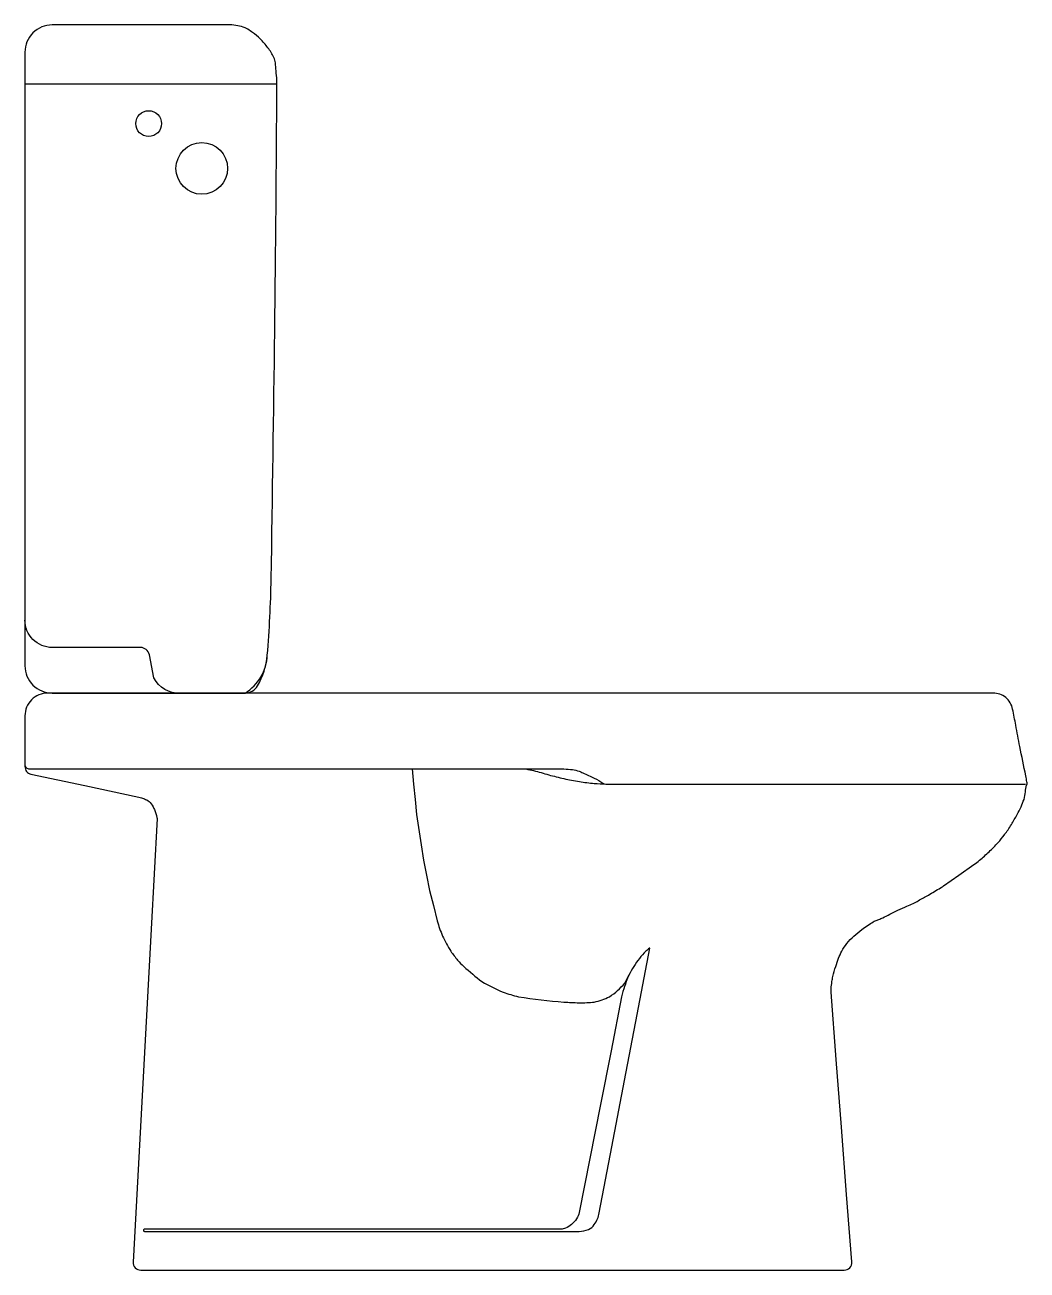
# Model space of a CAD drawing. Extents: x -862.259 to -861.599, y 507.639 to 508.459.
import ezdxf

# ---------------------------------------------------------------- set-up
doc = ezdxf.new("R2010")
doc.units = 0
doc.header["$LTSCALE"] = 50
doc.header["$MEASUREMENT"] = 0
doc.layers.get('0').update_dxf_attribs({"linetype": 'CONTINUOUS'})
doc.layers.add('A-PECAS', color=2, linetype='CONTINUOUS')
doc.layers.add('ESC1-50', color=1, linetype='CONTINUOUS')

# ---------------------------------------------------------------- blocks, each defined once
blk = doc.blocks.new('CP-818-D')
blk.add_arc((0.14367, 0.40633), 0.03099, 301.80864, 357.53609)
at = {"layer": 'A-PECAS'}
for points in [[(0.17463, 0.405, 0.01696), (0.17718, 0.45524, 0.002618), (0.18101, 0.781, 0.000001), (0.18101, 0.7823, 0.01126), (0.18101, 0.7823, 0.00842), (0.18101, 0.78231, 0.000045), (0.18093, 0.78353, 0.002023), (0.18044, 0.78982, 0.002456), (0.18, 0.795, 0.093603), (0.17901, 0.7985, 0.044244), (0.175, 0.805, 0.036238), (0.16998, 0.8108, 0.042651), (0.165, 0.815, 0.018621), (0.16179, 0.81709, 0.035465), (0.16, 0.818, 0.050348), (0.15515, 0.81949, 0.049389), (0.15, 0.82), (0.11761, 0.82), (0.0915, 0.82), (0.05782, 0.82), (0.033, 0.82, 0.198912), (0.02027, 0.81473, 0.198912), (0.015, 0.802), (0.015, 0.74379), (0.015, 0.398, 0.198912), (0.02027, 0.38527, 0.198912), (0.033, 0.38), (0.10218, 0.38), (0.16, 0.38, 0.266418), (0.16819, 0.3847, 0.111589)], [(0.01896, 0.32666), (0.05448, 0.31908), (0.09, 0.3115, -0.027899), (0.09181, 0.31101, -0.018264), (0.0945, 0.31, -0.10894), (0.09742, 0.30795, -0.082013), (0.1, 0.304, -0.013965), (0.10109, 0.30133, -0.028909), (0.1015, 0.3, -0.011443), (0.10197, 0.29789, -0.062864), (0.102, 0.2975), (0.09807, 0.22444), (0.09414, 0.15138), (0.09021, 0.07833), (0.08628, 0.00527, 0.205904), (0.08765, 0.00156, 0.205904), (0.09128, 0), (0.20711, 0), (0.32294, 0), (0.43877, 0), (0.5546, 0, 0.208853), (0.55827, 0.0016, 0.208853), (0.55959, 0.00538), (0.55619, 0.04979), (0.55279, 0.09419), (0.5494, 0.1386), (0.546, 0.183, -0.036932), (0.54599, 0.18535, -0.018479), (0.5465, 0.19, -0.024946), (0.54716, 0.19334, -0.012299), (0.549, 0.2, -0.021587), (0.55088, 0.20536, -0.024048), (0.553, 0.21, -0.049556), (0.55625, 0.21501, -0.042979), (0.561, 0.22, -0.015801), (0.56614, 0.22427, -0.022353), (0.57, 0.227, -0.007807), (0.57375, 0.22933, -0.02443), (0.575, 0.23, -0.030091), (0.57741, 0.23097, 0.028107), (0.58, 0.232, 0.013367), (0.58461, 0.23429, -0.0114), (0.59, 0.237, -0.012062), (0.59591, 0.23963, 0.017321), (0.6, 0.2415, 0.009788), (0.60339, 0.24328, 0.004949), (0.61, 0.247, 0.004446), (0.61802, 0.25172, 0.017578), (0.62, 0.253), (0.63, 0.26), (0.64, 0.267, 0.023446), (0.64376, 0.2699, 0.013276), (0.65, 0.2755, 0.018849), (0.65593, 0.28155, 0.024918), (0.66, 0.2865, 0.004479), (0.66138, 0.2884, 0.005376), (0.6625, 0.29, 0.014583), (0.66468, 0.29341, 0.007746), (0.6685, 0.3, 0.021648), (0.67106, 0.30508, 0.023308), (0.673, 0.31, 0.077991), (0.67388, 0.315, -0.088628), (0.67475, 0.31939, -0.022265), (0.67494, 0.31984, 0.061634), (0.675, 0.32, 0.067517), (0.67503, 0.32042, 0.027266), (0.67492, 0.32144, 0.010095), (0.67418, 0.32541, -0.002071), (0.67026, 0.34472, -0.003933), (0.66756, 0.35891, 0.005295), (0.66552, 0.36945, 0.171286), (0.66096, 0.37705, 0.174415), (0.65276, 0.38), (0.49707, 0.38), (0.34138, 0.38), (0.18569, 0.38), (0.03, 0.38, 0.198912), (0.01939, 0.37561, 0.198912), (0.015, 0.365), (0.015, 0.34827), (0.015, 0.33155, 0.171736), (0.01611, 0.3284, 0.171736)]]:
    blk.add_lwpolyline(points, format="xyb", close=True, dxfattribs=at)
for centre, radius in [((0.0965, 0.755), 0.0085), ((0.1315, 0.7255), 0.017)]:
    blk.add_circle(centre, radius, dxfattribs=at)
at = {"layer": 'ESC1-50'}
blk.add_lwpolyline([(0.18101, 0.781), (0.015, 0.781)], dxfattribs=at)
for points in [[(0.11733, 0.38, -0.302776), (0.1, 0.39), (0.09696, 0.40518, 0.357511), (0.09108, 0.41), (0.033, 0.41, -0.414214), (0.015, 0.428)], [(0.015, 0.333, 0.414214), (0.018, 0.33), (0.1925, 0.33), (0.37, 0.33, -0.03724), (0.37567, 0.32958, -0.04744), (0.38, 0.3285, -0.02109), (0.38246, 0.32752, -0.0067), (0.39, 0.324, -0.039078), (0.39571, 0.32067, 0.137913), (0.39752, 0.32005, 0.009581)], [(0.27, 0.33), (0.271, 0.32), (0.272, 0.31), (0.273, 0.3), (0.276, 0.28), (0.2775, 0.27), (0.2795, 0.26), (0.2815, 0.25), (0.284, 0.24), (0.2865, 0.23, 0.022928), (0.29, 0.22, 0.025878), (0.2955, 0.21, 0.012643), (0.3, 0.204, 0.011611), (0.304, 0.2, 0.018528), (0.316, 0.19, 0.037881), (0.33, 0.183, 0.014486), (0.34, 0.18, 0.023129), (0.37, 0.1765, 0.002636), (0.38, 0.176, 0.020252), (0.39, 0.1765, 0.057764), (0.4, 0.18, 0.081422), (0.41, 0.189), (0.41282, 0.19427)], [(0.345, 0.33, -0.006887), (0.35, 0.329, -0.004583), (0.35997, 0.32612, 0.003714), (0.36993, 0.32366, 0.008359), (0.38016, 0.32169, 0.009108), (0.39, 0.3205, 0.013927), (0.39752, 0.32005, 0.009581), (0.39835, 0.32002, 0.004842), (0.4, 0.32), (0.46875, 0.32), (0.5375, 0.32), (0.674, 0.32)]]:
    blk.add_lwpolyline(points, format="xyb", dxfattribs=at)
blk.add_lwpolyline([(0.368, 0.027), (0.28643, 0.027), (0.23087, 0.027), (0.16767, 0.027), (0.09375, 0.027, 0.414214), (0.093, 0.02625, 0.414214), (0.09375, 0.0255), (0.15591, 0.0255), (0.25112, 0.0255), (0.32868, 0.0255), (0.38, 0.0255, 0.106109), (0.38616, 0.02682, 0.135036), (0.39, 0.03, 0.051584), (0.3921, 0.03377, 0.054221), (0.3933, 0.0377), (0.4016, 0.08128), (0.4099, 0.12485), (0.4182, 0.16842), (0.4265, 0.212, 0.696599), (0.42636, 0.21208, 0.024162), (0.424, 0.21, 0.031182), (0.41967, 0.20523, 0.031414), (0.416, 0.2, 0.021373), (0.41282, 0.19427, 0.030117), (0.411, 0.19, 0.01294), (0.40888, 0.18353, 0.024198), (0.408, 0.18), (0.401, 0.1445), (0.394, 0.109), (0.387, 0.0735), (0.38, 0.038, -0.09123), (0.37835, 0.03382, -0.080495), (0.375, 0.03, -0.071626), (0.37114, 0.02764, -0.10157)], format="xyb", close=True, dxfattribs=at)

msp = doc.modelspace()

# ---------------------------------------------------------------- block references
at = {"layer": 'A-PECAS'}
msp.add_blockref('CP-818-D', (-862.27378, 507.63946), dxfattribs=at)

doc.saveas('drawing.dxf')
